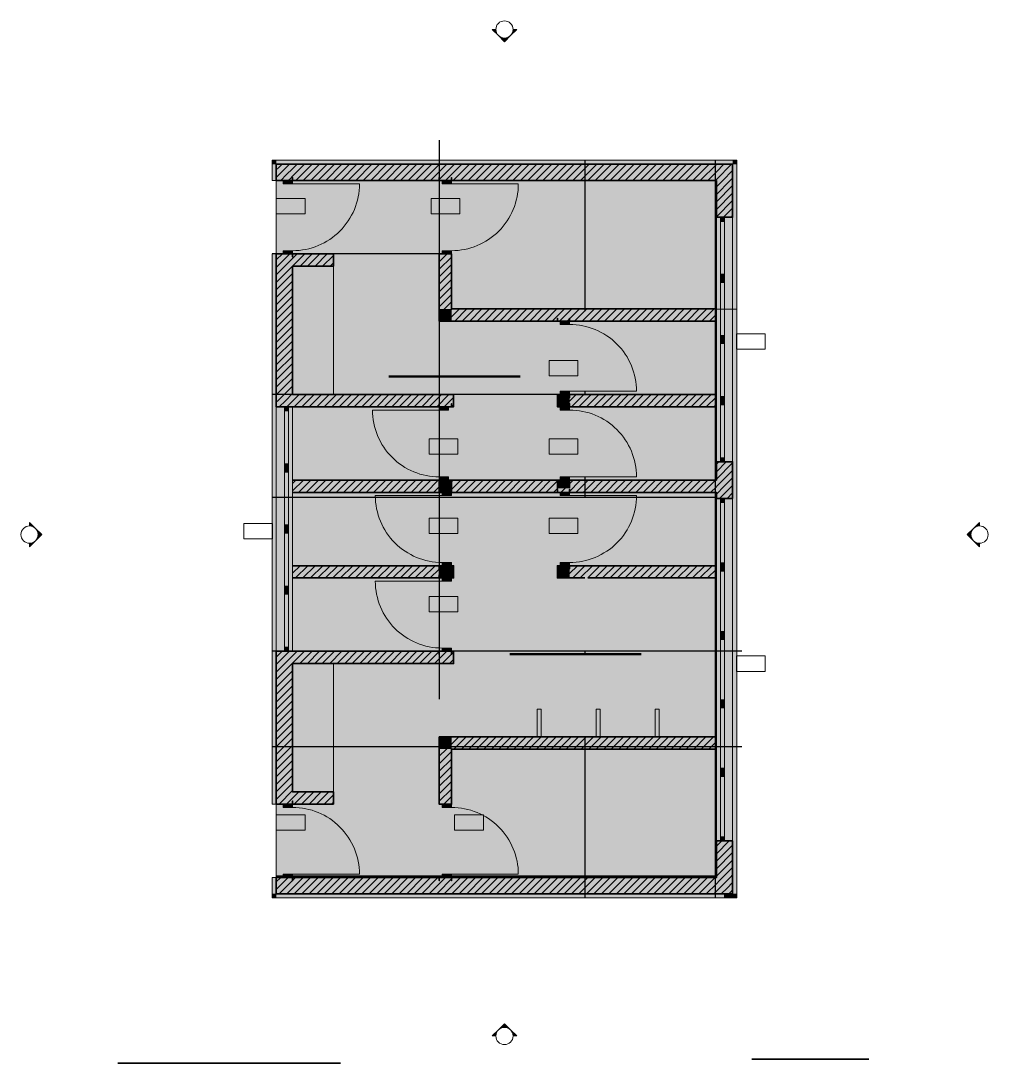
# Model space of a CAD drawing. Header units: inches. Extents: x 4993 to 37716, y 4236 to 19908.
# Drawn here: x 4993 to 16864, y 4236 to 17023 of the extents above; entities that cross this region are included whole.
import ezdxf

# ---------------------------------------------------------------- set-up
doc = ezdxf.new("R2010")
doc.units = ezdxf.units.IN
doc.header["$MEASUREMENT"] = 0
for name, color, linetype in [('A-PlaceMent', 10, 'Continuous'), ('PDF_Annotation - Text', 7, 'Continuous'), ('PDF_Marker - Elevation', 7, 'Continuous')]:
    doc.layers.add(name, color=color, linetype=linetype)
doc.layers.add('PDF_Structural - Bearing', color=7, linetype='Continuous', true_color=0xfe847a)

msp = doc.modelspace()

# ---------------------------------------------------------------- hatches: boundary and pattern name
at = {"layer": 'PDF_Marker - Elevation', "transparency": 33554559}
for points in [[(10778, 16917), (10822, 16917), (10826, 16889), (10836, 16864), (10853, 16842)], [(11078, 16917), (11034, 16917), (11031, 16889), (11020, 16864), (11003, 16842)], [(11003, 16842), (10981, 16825), (10956, 16814), (10928, 16811), (10901, 16814), (10875, 16825), (10853, 16842), (10928, 16767)], [(5099, 10870), (5099, 10826), (5126, 10822), (5152, 10812), (5174, 10795)], [(16758, 10870), (16758, 10826), (16730, 10822), (16705, 10812), (16683, 10795)], [(5174, 10795), (5191, 10773), (5201, 10747), (5205, 10720), (5201, 10693), (5191, 10667), (5174, 10645), (5249, 10720)], [(16683, 10795), (16666, 10773), (16655, 10747), (16652, 10720), (16655, 10693), (16666, 10667), (16683, 10645), (16608, 10720)], [(5099, 10570), (5099, 10614), (5126, 10618), (5152, 10628), (5174, 10645)], [(16758, 10570), (16758, 10614), (16730, 10618), (16705, 10628), (16683, 10645)], [(10778, 4569), (10822, 4569), (10826, 4597), (10836, 4622), (10853, 4644)], [(11003, 4644), (10981, 4661), (10956, 4672), (10928, 4675), (10901, 4672), (10875, 4661), (10853, 4644), (10928, 4719)], [(11078, 4569), (11034, 4569), (11031, 4597), (11020, 4622), (11003, 4644)]]:
    msp.add_hatch(color=256, dxfattribs=at).paths.add_polyline_path(points)

# ---------------------------------------------------------------- linework, layer by layer
at = {"layer": 'A-PlaceMent', "color": 1}
for p, q in [((10132, 8703), (10132, 15558)), ((11913, 15313), (11913, 13462)), ((13513, 15313), (13513, 6263)), ((10128, 14163), (8078, 14163)), ((13528, 12438), (8078, 12438)), ((11913, 12478), (11913, 12438)), ((11913, 11428), (11913, 11177)), ((13528, 11177), (8078, 11177)), ((11913, 10338), (11913, 10337)), ((13840, 9288), (8078, 9288)), ((11913, 9288), (11913, 9253)), ((11913, 8238), (11913, 6263)), ((13840, 8115), (8078, 8115)), ((13528, 6528), (8128, 6528))]:
    msp.add_line(p, q, dxfattribs=at)
at = {"layer": 'A-PlaceMent'}
msp.add_line((13778, 13487), (10278, 13482), dxfattribs=at)
at = {"layer": 'PDF_Annotation - Text', "lineweight": 13}
for points in [[(8127, 14656), (8127, 14845), (8480, 14845), (8480, 14656)], [(10027, 14656), (10027, 14845), (10380, 14845), (10380, 14656)], [(13775, 12993), (13775, 13181), (14128, 13181), (14128, 12993)], [(11477, 12667), (11477, 12856), (11830, 12856), (11830, 12667)], [(10004, 11705), (10004, 11893), (10357, 11893), (10357, 11705)], [(11477, 11705), (11477, 11893), (11830, 11893), (11830, 11705)], [(10004, 10734), (10004, 10922), (10357, 10922), (10357, 10734)], [(11477, 10734), (11477, 10922), (11830, 10922), (11830, 10734)], [(7728, 10668), (7728, 10856), (8082, 10856), (8082, 10668)], [(10004, 9773), (10004, 9961), (10357, 9961), (10357, 9773)], [(13775, 9042), (13775, 9231), (14128, 9231), (14128, 9042)], [(8127, 7093), (8127, 7281), (8480, 7281), (8480, 7093)], [(10316, 7093), (10316, 7281), (10669, 7281), (10669, 7093)]]:
    msp.add_lwpolyline(points, close=True, dxfattribs=at)
at = {"layer": 'PDF_Annotation - Text', "lineweight": 50}
for points in [[(9509, 12658), (9992, 12658), (10063, 12658), (10807, 12658), (10866, 12658), (10925, 12658), (11061, 12658), (11120, 12658)], [(10994, 9253), (11476, 9253), (11547, 9253), (12291, 9253), (12350, 9253), (12409, 9253), (12545, 9253), (12604, 9253)]]:
    msp.add_lwpolyline(points, dxfattribs=at)
at = {"layer": 'PDF_Annotation - Text', "lineweight": 35}
for points in [[(6183, 4236), (8917, 4236)], [(13962, 4284), (14791, 4284), (14838, 4284), (15399, 4284)]]:
    msp.add_lwpolyline(points, dxfattribs=at)
at = {"layer": 'PDF_Marker - Elevation', "lineweight": 13}
for points in [[(10928, 16811, 0.198872), (11003, 16842, 0.198803), (11034, 16917), (11078, 16917), (11003, 16842), (10928, 16767), (10853, 16842), (10778, 16917), (10822, 16917, 0.198989), (10853, 16842, 0.199045)], [(5205, 10720, 0.198826), (5174, 10795, 0.198926), (5099, 10826), (5099, 10870), (5174, 10795), (5249, 10720), (5174, 10645), (5099, 10570), (5099, 10614, 0.198741), (5174, 10645, 0.198739)], [(16683, 10795, -0.198925), (16758, 10826), (16758, 10870), (16683, 10795), (16608, 10720), (16683, 10645), (16758, 10570), (16758, 10614, -0.198739), (16683, 10645, -0.198736), (16652, 10720, -0.198908)], [(11003, 4644, -0.198739), (11034, 4569), (11078, 4569), (11003, 4644), (10928, 4719), (10853, 4644), (10778, 4569), (10822, 4569, -0.198925), (10853, 4644, -0.199094), (10928, 4675, -0.198921)]]:
    msp.add_lwpolyline(points, format="xyb", close=True, dxfattribs=at)
at = {"layer": 'PDF_Marker - Elevation', "lineweight": 0}
for centre in [(10928, 16917), (5099, 10720), (16758, 10720), (10928, 4569)]:
    msp.add_circle(centre, 106, dxfattribs=at)
at = {"layer": 'PDF_Marker - Elevation', "lineweight": 13}
for centre in [(10928, 16917), (5099, 10720), (16758, 10720), (10928, 4569)]:
    msp.add_circle(centre, 106, dxfattribs=at)
at = {"layer": 'PDF_Structural - Bearing', "color": 251, "lineweight": 18, "true_color": 0x6a6a6a}
for points in [[(13778, 15263), (13778, 15313), (8078, 15313), (8078, 15263), (8078, 15063), (8128, 15063), (8128, 15263), (13728, 15263), (13728, 6313), (8128, 6313), (8128, 6513), (8078, 6513), (8078, 6313), (8078, 6263), (13728, 6263), (13778, 6263)], [(8128, 7413), (8128, 14163), (8078, 14163), (8078, 7413)], [(11328, 8577), (11328, 8238), (11378, 8238), (11378, 8577)], [(12053, 8577), (12053, 8238), (12103, 8238), (12103, 8577)], [(12778, 8577), (12778, 8238), (12828, 8238), (12828, 8577)]]:
    msp.add_lwpolyline(points, close=True, dxfattribs=at)
at = {"layer": 'PDF_Structural - Bearing', "color": 123, "lineweight": 18, "true_color": 0x71cebe}
msp.add_lwpolyline([(8128, 6313), (13728, 6313), (13728, 15263), (8128, 15263)], close=True, dxfattribs=at)
at = {"layer": 'PDF_Structural - Bearing', "lineweight": 9}
for points in [[(8291, 15263), (8210, 15182), (8128, 15101)], [(8164, 15228), (8128, 15193)], [(8199, 15263), (8164, 15228)], [(8255, 15136), (8328, 15209), (8383, 15263)], [(8275, 15063), (8301, 15090), (8328, 15117), (8475, 15263)], [(8367, 15063), (8567, 15263)], [(8458, 15063), (8658, 15263)], [(8550, 15063), (8750, 15263)], [(8642, 15063), (8842, 15263)], [(8734, 15063), (8934, 15263)], [(8826, 15063), (9026, 15263)], [(8918, 15063), (9118, 15263)], [(9010, 15063), (9210, 15263)], [(9102, 15063), (9302, 15263)], [(9194, 15063), (9394, 15263)], [(9286, 15063), (9486, 15263)], [(9378, 15063), (9578, 15263)], [(9470, 15063), (9670, 15263)], [(9562, 15063), (9762, 15263)], [(9653, 15063), (9853, 15263)], [(9745, 15063), (9945, 15263)], [(9837, 15063), (10037, 15263)], [(9929, 15063), (10129, 15263)], [(10021, 15063), (10221, 15263)], [(10113, 15063), (10313, 15263)], [(10205, 15063), (10405, 15263)], [(10297, 15063), (10497, 15263)], [(10389, 15063), (10589, 15263)], [(10481, 15063), (10681, 15263)], [(10573, 15063), (10773, 15263)], [(10665, 15063), (10865, 15263)], [(10757, 15063), (10957, 15263)], [(10848, 15063), (11048, 15263)], [(10940, 15063), (11140, 15263)], [(11032, 15063), (11232, 15263)], [(11124, 15063), (11324, 15263)], [(11216, 15063), (11416, 15263)], [(11308, 15063), (11508, 15263)], [(11400, 15063), (11600, 15263)], [(11492, 15063), (11692, 15263)], [(11584, 15063), (11784, 15263)], [(11676, 15063), (11876, 15263)], [(11768, 15063), (11968, 15263)], [(11860, 15063), (12060, 15263)], [(11952, 15063), (12152, 15263)], [(12043, 15063), (12243, 15263)], [(12135, 15063), (12335, 15263)], [(12227, 15063), (12427, 15263)], [(12319, 15063), (12519, 15263)], [(12411, 15063), (12611, 15263)], [(12503, 15063), (12703, 15263)], [(12595, 15063), (12795, 15263)], [(12687, 15063), (12887, 15263)], [(12779, 15063), (12979, 15263)], [(12871, 15063), (13071, 15263)], [(12963, 15063), (13163, 15263)], [(13055, 15063), (13255, 15263)], [(13147, 15063), (13347, 15263)], [(13239, 15063), (13439, 15263)], [(13530, 15263), (13528, 15261), (13330, 15063)], [(13622, 15263), (13528, 15169), (13422, 15063)], [(13714, 15263), (13528, 15077), (13514, 15063)], [(8255, 15136), (8183, 15063)], [(13528, 14985), (13606, 15063), (13728, 15185)], [(13528, 14893), (13698, 15063), (13728, 15093)], [(13528, 14802), (13728, 15002)], [(13528, 14710), (13728, 14910)], [(13528, 14618), (13728, 14818)], [(13616, 14613), (13728, 14726)], [(13708, 14613), (13728, 14634)], [(8128, 13814), (8328, 14014), (8477, 14163)], [(8128, 13906), (8328, 14106), (8385, 14163)], [(8128, 13998), (8294, 14163)], [(8128, 14090), (8202, 14163)], [(8419, 14013), (8569, 14163)], [(8511, 14013), (8661, 14163)], [(8603, 14013), (8753, 14163)], [(8695, 14013), (8828, 14146)], [(10128, 14067), (10224, 14163)], [(10128, 14159), (10132, 14163)], [(10128, 13975), (10278, 14125)], [(8787, 14013), (8828, 14054)], [(10128, 13883), (10278, 14033)], [(10128, 13792), (10278, 13942)], [(8128, 13722), (8328, 13922)], [(8128, 13630), (8328, 13830)], [(10128, 13700), (10278, 13850)], [(8128, 13538), (8328, 13738)], [(10128, 13608), (10278, 13758)], [(8128, 13446), (8328, 13646)], [(8128, 13354), (8328, 13554)], [(10128, 13516), (10278, 13666)], [(10278, 13574), (10193, 13488), (10128, 13424)], [(8128, 13262), (8328, 13462)], [(10135, 13338), (10278, 13482), (10285, 13488)], [(10227, 13338), (10278, 13390), (10377, 13488)], [(10318, 13338), (10468, 13488)], [(10410, 13338), (10560, 13488)], [(10502, 13338), (10652, 13488)], [(10594, 13338), (10744, 13488)], [(10686, 13338), (10836, 13488)], [(10778, 13338), (10928, 13488)], [(10870, 13338), (11020, 13488)], [(10962, 13338), (11112, 13488)], [(11054, 13338), (11204, 13488)], [(11146, 13338), (11296, 13488)], [(11238, 13338), (11388, 13488)], [(11330, 13338), (11480, 13488)], [(11422, 13338), (11572, 13488)], [(11514, 13338), (11664, 13488)], [(11605, 13338), (11755, 13488)], [(11697, 13338), (11847, 13488)], [(11789, 13338), (11939, 13488)], [(11881, 13338), (12031, 13488)], [(11973, 13338), (12123, 13488)], [(12065, 13338), (12215, 13488)], [(12157, 13338), (12307, 13488)], [(12249, 13338), (12399, 13488)], [(12341, 13338), (12491, 13488)], [(12433, 13338), (12583, 13488)], [(12525, 13338), (12675, 13488)], [(12617, 13338), (12767, 13488)], [(12709, 13338), (12859, 13488)], [(12800, 13338), (12950, 13488)], [(12892, 13338), (13042, 13488)], [(12984, 13338), (13134, 13488)], [(13076, 13338), (13226, 13488)], [(13168, 13338), (13318, 13488)], [(13260, 13338), (13410, 13488)], [(13352, 13338), (13502, 13488)], [(8128, 13170), (8328, 13370)], [(13444, 13338), (13528, 13423)], [(8128, 13078), (8328, 13278)], [(8128, 12987), (8328, 13187)], [(8128, 12895), (8328, 13095)], [(8128, 12803), (8328, 13003)], [(8128, 12711), (8328, 12911)], [(8128, 12619), (8328, 12819)], [(8128, 12527), (8328, 12727)], [(8128, 12435), (8328, 12635)], [(8128, 12343), (8148, 12363), (8328, 12543)], [(8165, 12288), (8240, 12363), (8328, 12451)], [(8257, 12288), (8328, 12359), (8407, 12438)], [(8349, 12288), (8499, 12438)], [(8441, 12288), (8591, 12438)], [(8533, 12288), (8683, 12438)], [(8625, 12288), (8775, 12438)], [(8717, 12288), (8867, 12438)], [(8809, 12288), (8959, 12438)], [(8901, 12288), (9051, 12438)], [(8993, 12288), (9143, 12438)], [(9085, 12288), (9235, 12438)], [(9177, 12288), (9327, 12438)], [(9268, 12288), (9418, 12438)], [(9360, 12288), (9510, 12438)], [(9452, 12288), (9602, 12438)], [(9544, 12288), (9694, 12438)], [(9636, 12288), (9786, 12438)], [(9728, 12288), (9878, 12438)], [(9820, 12288), (9970, 12438)], [(9912, 12288), (10062, 12438)], [(10004, 12288), (10154, 12438)], [(10096, 12288), (10246, 12438)], [(10188, 12288), (10303, 12404)], [(11578, 12300), (11717, 12438)], [(11578, 12392), (11625, 12438)], [(11659, 12288), (11728, 12358), (11809, 12438)], [(11750, 12288), (11900, 12438)], [(11842, 12288), (11992, 12438)], [(11934, 12288), (12084, 12438)], [(12026, 12288), (12176, 12438)], [(12118, 12288), (12268, 12438)], [(12210, 12288), (12360, 12438)], [(12302, 12288), (12452, 12438)], [(12394, 12288), (12544, 12438)], [(12486, 12288), (12636, 12438)], [(12578, 12288), (12728, 12438)], [(12670, 12288), (12820, 12438)], [(12762, 12288), (12912, 12438)], [(12854, 12288), (13004, 12438)], [(12945, 12288), (13095, 12438)], [(13037, 12288), (13187, 12438)], [(13129, 12288), (13279, 12438)], [(13221, 12288), (13371, 12438)], [(13313, 12288), (13463, 12438)], [(13405, 12288), (13528, 12411)], [(10280, 12288), (10303, 12312)], [(13497, 12288), (13528, 12320)], [(13458, 11238), (13528, 11308), (13533, 11313), (13728, 11508)], [(13528, 11492), (13649, 11613)], [(13528, 11584), (13557, 11613)], [(13528, 11400), (13728, 11600)], [(8328, 11256), (8460, 11388)], [(8328, 11348), (8368, 11388)], [(8402, 11238), (8552, 11388)], [(8494, 11238), (8644, 11388)], [(8586, 11238), (8736, 11388)], [(8678, 11238), (8828, 11388)], [(8770, 11238), (8920, 11388)], [(8862, 11238), (9012, 11388)], [(8954, 11238), (9104, 11388)], [(9046, 11238), (9196, 11388)], [(9138, 11238), (9288, 11388)], [(9230, 11238), (9380, 11388)], [(9322, 11238), (9472, 11388)], [(9414, 11238), (9564, 11388)], [(9505, 11238), (9655, 11388)], [(9597, 11238), (9747, 11388)], [(9689, 11238), (9839, 11388)], [(9781, 11238), (9931, 11388)], [(9873, 11238), (10023, 11388)], [(9965, 11238), (10115, 11388)], [(10157, 11338), (10128, 11310), (10207, 11388), (10057, 11238)], [(10249, 11338), (10149, 11238), (10299, 11388)], [(10278, 11276), (10241, 11238), (10391, 11388)], [(10333, 11238), (10483, 11388)], [(10425, 11238), (10575, 11388)], [(10517, 11238), (10667, 11388)], [(10609, 11238), (10759, 11388)], [(10700, 11238), (10850, 11388)], [(10792, 11238), (10942, 11388)], [(10884, 11238), (11034, 11388)], [(10976, 11238), (11126, 11388)], [(11068, 11238), (11218, 11388)], [(11160, 11238), (11310, 11388)], [(11252, 11238), (11402, 11388)], [(11344, 11238), (11494, 11388)], [(11578, 11381), (11586, 11388), (11436, 11238)], [(11578, 11289), (11678, 11388), (11528, 11238)], [(11620, 11238), (11770, 11388)], [(11712, 11238), (11862, 11388)], [(11804, 11238), (11954, 11388)], [(11895, 11238), (12045, 11388)], [(11987, 11238), (12137, 11388)], [(12079, 11238), (12229, 11388)], [(12171, 11238), (12321, 11388)], [(12263, 11238), (12413, 11388)], [(12355, 11238), (12505, 11388)], [(12447, 11238), (12597, 11388)], [(12539, 11238), (12689, 11388)], [(12631, 11238), (12781, 11388)], [(12723, 11238), (12873, 11388)], [(12815, 11238), (12965, 11388)], [(12907, 11238), (13057, 11388)], [(12999, 11238), (13149, 11388)], [(13090, 11238), (13240, 11388)], [(13182, 11238), (13332, 11388)], [(13274, 11238), (13424, 11388)], [(13366, 11238), (13516, 11388)], [(13528, 11216), (13625, 11313), (13728, 11416)], [(10199, 11288), (10278, 11368)], [(11670, 11288), (11728, 11347)], [(13567, 11163), (13717, 11313), (13728, 11325)], [(13659, 11163), (13728, 11233)], [(8328, 10245), (8422, 10338)], [(8328, 10337), (8330, 10338)], [(8363, 10188), (8514, 10338)], [(8455, 10188), (8605, 10338)], [(8547, 10188), (8697, 10338)], [(8639, 10188), (8789, 10338)], [(8731, 10188), (8881, 10338)], [(8823, 10188), (8973, 10338)], [(8915, 10188), (9065, 10338)], [(9007, 10188), (9157, 10338)], [(9099, 10188), (9249, 10338)], [(9191, 10188), (9341, 10338)], [(9283, 10188), (9433, 10338)], [(9375, 10188), (9525, 10338)], [(9467, 10188), (9617, 10338)], [(9559, 10188), (9709, 10338)], [(9650, 10188), (9800, 10338)], [(9742, 10188), (9892, 10338)], [(9834, 10188), (9984, 10338)], [(9926, 10188), (10076, 10338)], [(10018, 10188), (10128, 10298), (10168, 10338)], [(10110, 10188), (10128, 10207), (10260, 10338)], [(10202, 10188), (10278, 10265), (10303, 10290)], [(11639, 10338), (11578, 10278)], [(11581, 10188), (11728, 10336), (11731, 10338)], [(11673, 10188), (11728, 10244), (11823, 10338)], [(11765, 10188), (11915, 10338)], [(11857, 10188), (12007, 10338)], [(11949, 10188), (12099, 10338)], [(12040, 10188), (12190, 10338)], [(12132, 10188), (12282, 10338)], [(12224, 10188), (12374, 10338)], [(12316, 10188), (12466, 10338)], [(12408, 10188), (12558, 10338)], [(12500, 10188), (12650, 10338)], [(12592, 10188), (12742, 10338)], [(12684, 10188), (12834, 10338)], [(12776, 10188), (12926, 10338)], [(12868, 10188), (13018, 10338)], [(12960, 10188), (13110, 10338)], [(13052, 10188), (13202, 10338)], [(13144, 10188), (13294, 10338)], [(13235, 10188), (13385, 10338)], [(13327, 10188), (13477, 10338)], [(13419, 10188), (13528, 10297)], [(10294, 10188), (10303, 10198)], [(13511, 10188), (13528, 10205)], [(8128, 8942), (8328, 9142), (8475, 9288)], [(8128, 9034), (8328, 9234), (8383, 9288)], [(8128, 9126), (8291, 9288)], [(8128, 9218), (8199, 9288)], [(8417, 9138), (8567, 9288)], [(8509, 9138), (8659, 9288)], [(8600, 9138), (8750, 9288)], [(8692, 9138), (8842, 9288)], [(8784, 9138), (8934, 9288)], [(8876, 9138), (9026, 9288)], [(8968, 9138), (9118, 9288)], [(9060, 9138), (9210, 9288)], [(9152, 9138), (9302, 9288)], [(9244, 9138), (9394, 9288)], [(9336, 9138), (9486, 9288)], [(9428, 9138), (9578, 9288)], [(9520, 9138), (9670, 9288)], [(9612, 9138), (9762, 9288)], [(9704, 9138), (9854, 9288)], [(9795, 9138), (9945, 9288)], [(9887, 9138), (10037, 9288)], [(9979, 9138), (10129, 9288)], [(10071, 9138), (10221, 9288)], [(10163, 9138), (10303, 9278)], [(10255, 9138), (10303, 9186)], [(8128, 8850), (8328, 9050)], [(8128, 8758), (8328, 8958)], [(8128, 8666), (8328, 8866)], [(8128, 8574), (8328, 8774)], [(8128, 8482), (8328, 8682)], [(8128, 8390), (8328, 8590)], [(8128, 8298), (8328, 8498)], [(8128, 8207), (8328, 8407)], [(8128, 8115), (8328, 8315)], [(8128, 8023), (8328, 8223)], [(10274, 8238), (10201, 8165), (10128, 8092)], [(10155, 8211), (10128, 8184)], [(10182, 8238), (10155, 8211)], [(10247, 8119), (10278, 8150), (10366, 8238)], [(10308, 8088), (10458, 8238)], [(10400, 8088), (10550, 8238)], [(10492, 8088), (10642, 8238)], [(10584, 8088), (10734, 8238)], [(10676, 8088), (10826, 8238)], [(10768, 8088), (10918, 8238)], [(10860, 8088), (11010, 8238)], [(10952, 8088), (11102, 8238)], [(11044, 8088), (11194, 8238)], [(11135, 8088), (11285, 8238)], [(11227, 8088), (11377, 8238)], [(11319, 8088), (11469, 8238)], [(11411, 8088), (11561, 8238)], [(11503, 8088), (11653, 8238)], [(11595, 8088), (11745, 8238)], [(11687, 8088), (11837, 8238)], [(11779, 8088), (11929, 8238)], [(11871, 8088), (12021, 8238)], [(11963, 8088), (12113, 8238)], [(12055, 8088), (12205, 8238)], [(12147, 8088), (12297, 8238)], [(12239, 8088), (12389, 8238)], [(12330, 8088), (12480, 8238)], [(12422, 8088), (12572, 8238)], [(12514, 8088), (12664, 8238)], [(12606, 8088), (12756, 8238)], [(12698, 8088), (12848, 8238)], [(12790, 8088), (12940, 8238)], [(12882, 8088), (13032, 8238)], [(12974, 8088), (13124, 8238)], [(13066, 8088), (13216, 8238)], [(13158, 8088), (13308, 8238)], [(13250, 8088), (13400, 8238)], [(13342, 8088), (13492, 8238)], [(8128, 7931), (8328, 8131)], [(10128, 8000), (10216, 8088), (10247, 8119)], [(10128, 7908), (10278, 8058)], [(13434, 8088), (13528, 8183)], [(13525, 8088), (13528, 8091)], [(8128, 7839), (8328, 8039)], [(8128, 7747), (8328, 7947)], [(10128, 7816), (10278, 7966)], [(8128, 7655), (8328, 7855)], [(10128, 7725), (10278, 7875)], [(8128, 7563), (8328, 7763)], [(10128, 7633), (10278, 7783)], [(10128, 7541), (10278, 7691)], [(8128, 7471), (8328, 7671)], [(8162, 7413), (8328, 7579)], [(8254, 7413), (8328, 7487), (8405, 7564)], [(8347, 7414), (8497, 7564)], [(8438, 7414), (8588, 7564)], [(8530, 7414), (8680, 7564)], [(8622, 7414), (8772, 7564)], [(10128, 7449), (10278, 7599)], [(8714, 7414), (8828, 7528)], [(8806, 7414), (8828, 7436)], [(10185, 7413), (10278, 7507)], [(10277, 7413), (10278, 7415)], [(13528, 6804), (13687, 6963)], [(13528, 6896), (13595, 6963)], [(13528, 6712), (13728, 6912)], [(13528, 6620), (13728, 6820)], [(13528, 6528), (13728, 6728)], [(13728, 6636), (13605, 6513), (13567, 6475)], [(13728, 6545), (13697, 6513), (13613, 6429)], [(8274, 6513), (8128, 6368)], [(8182, 6513), (8128, 6460)], [(8365, 6513), (8328, 6476), (8165, 6313)], [(8457, 6513), (8328, 6384), (8257, 6313)], [(8349, 6313), (8549, 6513)], [(8441, 6313), (8641, 6513)], [(8533, 6313), (8733, 6513)], [(8625, 6313), (8825, 6513)], [(8717, 6313), (8917, 6513)], [(8809, 6313), (9009, 6513)], [(8901, 6313), (9101, 6513)], [(8993, 6313), (9193, 6513)], [(9085, 6313), (9285, 6513)], [(9177, 6313), (9377, 6513)], [(9269, 6313), (9469, 6513)], [(9360, 6313), (9560, 6513)], [(9452, 6313), (9652, 6513)], [(9544, 6313), (9744, 6513)], [(9636, 6313), (9836, 6513)], [(9728, 6313), (9928, 6513)], [(9820, 6313), (10020, 6513)], [(9912, 6313), (10112, 6513)], [(10004, 6313), (10204, 6513)], [(10096, 6313), (10296, 6513)], [(10188, 6313), (10388, 6513)], [(10280, 6313), (10480, 6513)], [(10372, 6313), (10572, 6513)], [(10464, 6313), (10664, 6513)], [(10555, 6313), (10755, 6513)], [(10647, 6313), (10847, 6513)], [(10739, 6313), (10939, 6513)], [(10831, 6313), (11031, 6513)], [(10923, 6313), (11123, 6513)], [(11015, 6313), (11215, 6513)], [(11107, 6313), (11307, 6513)], [(11199, 6313), (11399, 6513)], [(11291, 6313), (11491, 6513)], [(11383, 6313), (11583, 6513)], [(11475, 6313), (11675, 6513)], [(11567, 6313), (11767, 6513)], [(11659, 6313), (11859, 6513)], [(11750, 6313), (11950, 6513)], [(11842, 6313), (12042, 6513)], [(11934, 6313), (12134, 6513)], [(12026, 6313), (12226, 6513)], [(12118, 6313), (12318, 6513)], [(12210, 6313), (12410, 6513)], [(12302, 6313), (12502, 6513)], [(12394, 6313), (12594, 6513)], [(12486, 6313), (12686, 6513)], [(12578, 6313), (12778, 6513)], [(12670, 6313), (12870, 6513)], [(12762, 6313), (12962, 6513)], [(12854, 6313), (13054, 6513)], [(12945, 6313), (13145, 6513)], [(13037, 6313), (13237, 6513)], [(13129, 6313), (13329, 6513)], [(13221, 6313), (13421, 6513)], [(13313, 6313), (13513, 6513)], [(13405, 6313), (13528, 6436), (13567, 6475)], [(13497, 6313), (13528, 6345), (13613, 6429)], [(13728, 6453), (13659, 6383)], [(13659, 6383), (13589, 6313)], [(13705, 6337), (13681, 6313)], [(13728, 6361), (13705, 6337)]]:
    msp.add_lwpolyline(points, dxfattribs=at)
at = {"layer": 'PDF_Structural - Bearing', "color": 7, "lineweight": 35}
for points in [[(10278, 15100), (10278, 15063), (10278, 15100), (10278, 15063), (13528, 15063), (13528, 14613), (13578, 14613), (13628, 14613), (13728, 14613), (13728, 15063), (13728, 15263), (8128, 15263), (8128, 15063), (8128, 15100), (8128, 15063), (8128, 15100)], [(8328, 15100), (8328, 15063), (8328, 15100), (8328, 15063), (10128, 15063), (10128, 15100), (10128, 15063), (10128, 15100)], [(8328, 15063), (8213, 15063), (8328, 15063), (8213, 15063), (8128, 15063), (8213, 15063), (8128, 15063)], [(10278, 15063), (10163, 15063), (10278, 15063), (10163, 15063), (10128, 15063), (10163, 15063), (10128, 15063)], [(8328, 14126), (8328, 14163), (8213, 14163), (8128, 14163), (8128, 12363), (8128, 12288), (8228, 12288), (8278, 12288), (8328, 12288), (10128, 12288)], [(8128, 14163), (8128, 14126)], [(10278, 12288), (10303, 12288), (10303, 12438), (8328, 12438), (8328, 14013), (8828, 14013), (8828, 14163), (8328, 14163), (8328, 14163), (8213, 14163), (8328, 14163), (8328, 14126), (8328, 14163)], [(10128, 14163), (10128, 14126), (10128, 14163), (10163, 14163), (10128, 14163), (10128, 13488), (10128, 13338), (11578, 13338), (11578, 13375), (11578, 13338), (11578, 13375)], [(10278, 14163), (10163, 14163), (10278, 14163), (10163, 14163), (10128, 14163), (10128, 14126)], [(13528, 13488), (10278, 13488), (10278, 14163), (10278, 14126), (10278, 14163), (10278, 14126)], [(11728, 13338), (11613, 13338), (11728, 13338), (11613, 13338), (11578, 13338), (11613, 13338), (11578, 13338)], [(11728, 13375), (11728, 13338), (11728, 13375), (11728, 13338), (13528, 13338)], [(11728, 12438), (11613, 12438), (11728, 12438), (11613, 12438), (11578, 12438), (11578, 12401), (11578, 12438), (11578, 12401)], [(11578, 12438), (11613, 12438), (11578, 12438), (11578, 12288), (11613, 12288), (11578, 12288)], [(13528, 12438), (11728, 12438), (11728, 12401), (11728, 12438), (11728, 12401)], [(10128, 12325), (10128, 12288), (10128, 12325), (10128, 12288), (10243, 12288), (10278, 12288), (10243, 12288), (10128, 12288), (10243, 12288), (10278, 12288), (10278, 12325), (10278, 12288), (10278, 12325)], [(11728, 12288), (11613, 12288), (11728, 12288), (11613, 12288), (11578, 12288), (11578, 12325), (11578, 12288), (11578, 12325)], [(11728, 12325), (11728, 12288), (11728, 12325), (11728, 12288), (13528, 12288)], [(11728, 11275), (11728, 11238), (11728, 11275), (11728, 11238), (13528, 11238), (13528, 11163), (13578, 11163), (13628, 11163), (13728, 11163), (13728, 11313), (13728, 11613), (13628, 11613), (13578, 11613), (13528, 11613), (13528, 11388), (11728, 11388), (11728, 11351), (11728, 11388), (11613, 11388), (11578, 11388), (11578, 11351), (11578, 11388), (11578, 11351)], [(8328, 11388), (10128, 11388), (10128, 11351), (10128, 11388), (10243, 11388), (10278, 11388), (10278, 11351), (10278, 11388), (10278, 11351)], [(10128, 11351), (10128, 11388), (10243, 11388), (10278, 11388), (11578, 11388), (11613, 11388), (11728, 11388), (11728, 11351)], [(10278, 11288), (10278, 11388), (10243, 11388), (10128, 11388), (10128, 11288)], [(11728, 11288), (11728, 11388), (11613, 11388), (11578, 11388), (11578, 11288)], [(8328, 11238), (11578, 11238), (11578, 11275), (11578, 11238), (11578, 11275)], [(10128, 11338), (10128, 11238), (10163, 11238), (10278, 11238), (10278, 11338)], [(10278, 11238), (10278, 11275), (10278, 11238), (10163, 11238), (10128, 11238), (10128, 11275), (10128, 11238), (10128, 11275)], [(10128, 11238), (10163, 11238), (10278, 11238), (10278, 11275)], [(11728, 11238), (11613, 11238), (11728, 11238), (11613, 11238), (11578, 11238), (11613, 11238), (11578, 11238)], [(10128, 10301), (10128, 10338), (10128, 10301), (10128, 10338), (8328, 10338)], [(10278, 10338), (10163, 10338), (10278, 10338), (10163, 10338), (10128, 10338), (10163, 10338), (10128, 10338)], [(10278, 10225), (10278, 10188), (10278, 10225), (10278, 10188), (10303, 10188), (10303, 10338), (10278, 10338), (10278, 10301), (10278, 10338), (10278, 10301)], [(11578, 10301), (11578, 10338), (11578, 10301), (11578, 10338), (11578, 10188), (11913, 10188)], [(11728, 10338), (11613, 10338), (11728, 10338), (11613, 10338), (11578, 10338), (11613, 10338), (11578, 10338)], [(13528, 10338), (11728, 10338), (11728, 10301), (11728, 10338), (11728, 10301)], [(8328, 10188), (10128, 10188), (10128, 10225), (10128, 10188), (10128, 10225)], [(10278, 10188), (10163, 10188), (10278, 10188), (10163, 10188), (10128, 10188), (10163, 10188), (10128, 10188)], [(11949, 10188), (13528, 10188)], [(10128, 9288), (8328, 9288), (8278, 9288), (8228, 9288), (8128, 9288), (8128, 7413), (8213, 7413), (8128, 7413), (8128, 7450), (8128, 7413)], [(8328, 7413), (8328, 7450), (8328, 7413), (8213, 7413), (8328, 7413), (8328, 7414), (8828, 7414), (8828, 7564), (8328, 7564), (8328, 9138), (10303, 9138), (10303, 9288), (10278, 9288)], [(10278, 9251), (10278, 9288), (10278, 9251), (10278, 9288), (10163, 9288), (10128, 9288), (10163, 9288), (10278, 9288), (10163, 9288), (10128, 9288), (10128, 9251), (10128, 9288), (10128, 9251)], [(13528, 8238), (10128, 8238), (10128, 8088), (10128, 7413), (10163, 7413), (10128, 7413), (10128, 7450), (10128, 7413)], [(10278, 7450), (10278, 7413), (10278, 7450), (10278, 7413), (10278, 8088), (13528, 8088)], [(8328, 7450), (8328, 7413), (8213, 7413), (8128, 7413), (8128, 7450)], [(10278, 7413), (10163, 7413), (10278, 7413), (10163, 7413), (10128, 7413), (10128, 7450)], [(8128, 6476), (8128, 6513), (8128, 6476), (8128, 6513), (8128, 6313), (13728, 6313), (13728, 6513), (13728, 6963), (13628, 6963), (13578, 6963), (13528, 6963), (13528, 6513), (10278, 6513), (10278, 6476), (10278, 6513), (10278, 6476)], [(8328, 6513), (8213, 6513), (8328, 6513), (8213, 6513), (8128, 6513), (8213, 6513), (8128, 6513)], [(10128, 6476), (10128, 6513), (10128, 6476), (10128, 6513), (8328, 6513), (8328, 6476), (8328, 6513), (8328, 6476)], [(10278, 6513), (10163, 6513), (10278, 6513), (10163, 6513), (10128, 6513), (10163, 6513), (10128, 6513)]]:
    msp.add_lwpolyline(points, dxfattribs=at)
at = {"layer": 'PDF_Structural - Bearing', "color": 8, "lineweight": 15, "true_color": 0x7f7f7f}
for points in [[(8128, 15063), (8078, 15063)], [(8128, 11988), (8128, 11388)]]:
    msp.add_lwpolyline(points, dxfattribs=at)
at = {"layer": 'PDF_Structural - Bearing', "color": 30, "lineweight": 20, "true_color": 0xff6600}
for points in [[(8328, 15063), (8328, 15023), (8213, 15023), (8213, 15063)], [(10278, 15063), (10278, 15023), (10163, 15023), (10163, 15063)], [(8213, 14163), (8213, 14203), (8328, 14203), (8328, 14163)], [(10163, 14163), (10163, 14203), (10278, 14203), (10278, 14163)], [(11613, 13338), (11613, 13298), (11728, 13298), (11728, 13338)], [(11728, 12438), (11728, 12478), (11613, 12478), (11613, 12438)], [(10128, 12288), (10128, 12248), (10243, 12248), (10243, 12288)], [(11613, 12288), (11613, 12248), (11728, 12248), (11728, 12288)], [(10243, 11388), (10243, 11428), (10128, 11428), (10128, 11388)], [(11728, 11388), (11728, 11428), (11613, 11428), (11613, 11388)], [(10163, 11238), (10163, 11198), (10278, 11198), (10278, 11238)], [(11728, 11238), (11728, 11198), (11613, 11198), (11613, 11238)], [(10278, 10338), (10278, 10378), (10163, 10378), (10163, 10338)], [(11613, 10338), (11613, 10378), (11728, 10378), (11728, 10338)], [(10163, 10188), (10163, 10148), (10278, 10148), (10278, 10188)], [(10278, 9288), (10278, 9328), (10163, 9328), (10163, 9288)], [(8213, 7413), (8213, 7373), (8328, 7373), (8328, 7413)], [(10163, 7413), (10163, 7373), (10278, 7373), (10278, 7413)], [(8328, 6513), (8328, 6553), (8213, 6553), (8213, 6513)], [(10278, 6513), (10278, 6553), (10163, 6553), (10163, 6513)]]:
    msp.add_lwpolyline(points, close=True, dxfattribs=at)
at = {"layer": 'PDF_Structural - Bearing', "color": 30, "lineweight": 18, "true_color": 0xff6600}
for points in [[(8328, 15023), (9148, 15023, -0.414215), (8328, 14203)], [(10278, 15023), (11098, 15023, -0.414215), (10278, 14203)], [(11728, 12478), (12548, 12478, 0.414215), (11728, 13298)], [(10128, 12248), (9308, 12248, 0.414215), (10128, 11428)], [(11728, 11428), (12548, 11428, 0.414215), (11728, 12248)], [(10163, 11198), (9343, 11198, 0.414215), (10163, 10378)], [(11728, 11198), (12548, 11198, -0.414215), (11728, 10378)], [(10163, 10148), (9343, 10148, 0.414215), (10163, 9328)], [(8328, 6553), (9148, 6553, 0.414215), (8328, 7373)], [(10278, 6553), (11098, 6553, 0.414215), (10278, 7373)]]:
    msp.add_lwpolyline(points, format="xyb", dxfattribs=at)
at = {"layer": 'PDF_Structural - Bearing', "color": 7, "lineweight": 13}
for points in [[(13528, 14613), (13528, 11613), (13578, 11613), (13628, 11613), (13578, 11613), (13578, 11663), (13628, 11663), (13628, 11613), (13728, 11613), (13728, 14613), (13628, 14613), (13578, 14613)], [(13578, 14613), (13578, 14563), (13628, 14563), (13628, 14613)], [(13578, 13863), (13578, 13813), (13628, 13813), (13628, 13863), (13628, 13913), (13578, 13913)], [(13578, 13113), (13578, 13063), (13628, 13063), (13628, 13113), (13628, 13163), (13578, 13163)], [(13578, 12363), (13578, 12313), (13628, 12313), (13628, 12363), (13628, 12413), (13578, 12413)], [(8328, 9288), (8328, 12288), (8278, 12288), (8228, 12288), (8278, 12288), (8278, 12238), (8228, 12238), (8228, 12288), (8128, 12288), (8128, 9288), (8228, 9288), (8278, 9288)], [(8278, 11538), (8278, 11588), (8228, 11588), (8228, 11538), (8228, 11488), (8278, 11488)], [(13528, 11163), (13528, 6963), (13578, 6963), (13628, 6963), (13578, 6963), (13578, 7013), (13628, 7013), (13628, 6963), (13728, 6963), (13728, 11163), (13628, 11163), (13578, 11163)], [(13578, 11163), (13578, 11113), (13628, 11113), (13628, 11163)], [(8278, 10788), (8278, 10838), (8228, 10838), (8228, 10788), (8228, 10738), (8278, 10738)], [(13578, 10323), (13578, 10273), (13628, 10273), (13628, 10323), (13628, 10373), (13578, 10373)], [(8278, 10038), (8278, 10088), (8228, 10088), (8228, 10038), (8228, 9988), (8278, 9988)], [(13578, 9483), (13578, 9433), (13628, 9433), (13628, 9483), (13628, 9533), (13578, 9533)], [(8278, 9288), (8278, 9338), (8228, 9338), (8228, 9288)], [(13578, 8643), (13578, 8593), (13628, 8593), (13628, 8643), (13628, 8693), (13578, 8693)], [(13578, 7803), (13578, 7753), (13628, 7753), (13628, 7803), (13628, 7853), (13578, 7853)]]:
    msp.add_lwpolyline(points, close=True, dxfattribs=at)
for points in [[(13578, 14563), (13578, 13913)], [(13628, 13913), (13628, 14563)], [(8828, 14013), (8828, 12438)], [(13578, 13813), (13578, 13163)], [(13628, 13163), (13628, 13813)], [(13578, 13063), (13578, 12413)], [(13628, 12413), (13628, 13063)], [(13578, 12313), (13578, 11663)], [(13628, 11663), (13628, 12313)], [(8228, 12238), (8228, 11588)], [(8278, 11588), (8278, 12238)], [(8228, 11488), (8228, 10838)], [(8278, 10838), (8278, 11488)], [(13578, 11113), (13578, 10373)], [(13628, 10373), (13628, 11113)], [(8228, 10738), (8228, 10088)], [(8278, 10088), (8278, 10738)], [(13578, 10273), (13578, 9533)], [(13628, 9533), (13628, 10273)], [(8228, 9988), (8228, 9338)], [(8278, 9338), (8278, 9988)], [(13578, 9433), (13578, 8693)], [(13628, 8693), (13628, 9433)], [(8828, 7564), (8828, 9138)], [(13578, 8593), (13578, 7853)], [(13628, 7853), (13628, 8593)], [(13578, 7753), (13578, 7013)], [(13628, 7013), (13628, 7753)]]:
    msp.add_lwpolyline(points, dxfattribs=at)
at = {"layer": 'PDF_Structural - Bearing', "color": 7, "lineweight": 35}
msp.add_lwpolyline([(8128, 14126), (8128, 14163), (8213, 14163), (8128, 14163)], close=True, dxfattribs=at)
at = {"layer": 'PDF_Structural - Bearing', "color": 251, "lineweight": 18, "true_color": 0x6a6a6a}
msp.add_lwpolyline([(13728, 6313), (13628, 6313), (13628, 6263), (13728, 6263)], dxfattribs=at)
at = {"layer": 'PDF_Structural - Bearing', "color": 7, "lineweight": 0, "true_color": 0xffffff, "transparency": 33554559}
for points in [[(8078, 15313), (8128, 15313), (8128, 15263)], [(8078, 15263), (8078, 15313), (8128, 15263)], [(8078, 15263), (8128, 15263), (8078, 15063), (8128, 15063)], [(13728, 15313), (13728, 15263), (8128, 15313), (8128, 15263)], [(8128, 6313), (8128, 15263), (13728, 6313), (13728, 15263)], [(8328, 15263), (8328, 15063), (8128, 15263)], [(8128, 15063), (8128, 15263), (8328, 15063)], [(8328, 15063), (8328, 15263), (13528, 15063), (13528, 15263)], [(13528, 15063), (13528, 15263), (13728, 15263)], [(13528, 15063), (13728, 15263), (13728, 15063)], [(13728, 15313), (13778, 15313), (13728, 15263)], [(13728, 15263), (13778, 15313), (13778, 15263)], [(13778, 6313), (13728, 6313), (13778, 15263), (13728, 15263)], [(8328, 15063), (8213, 15063), (8328, 15023), (8213, 15023)], [(10278, 15063), (10163, 15063), (10278, 15023), (10163, 15023)], [(13528, 15063), (13728, 15063), (13528, 14613), (13728, 14613)], [(13728, 14613), (13728, 11613), (13528, 14613), (13528, 11613)], [(13578, 14613), (13578, 14563), (13628, 14613), (13628, 14563)], [(13628, 13913), (13628, 14563), (13578, 13913), (13578, 14563)], [(8213, 14163), (8328, 14163), (8213, 14203), (8328, 14203)], [(10163, 14163), (10278, 14163), (10163, 14203), (10278, 14203)], [(8128, 7413), (8078, 7413), (8128, 14163), (8078, 14163)], [(8128, 12363), (8128, 14163), (8328, 12363), (8328, 14163)], [(8828, 14163), (8828, 14013), (8328, 14163), (8328, 14013)], [(10128, 13488), (10128, 14163), (10278, 13488), (10278, 14163)], [(13628, 13863), (13628, 13913), (13578, 13863), (13578, 13913)], [(13578, 13863), (13578, 13813), (13628, 13863), (13628, 13813)], [(13628, 13163), (13628, 13813), (13578, 13163), (13578, 13813)], [(10278, 13488), (10278, 13338), (10128, 13338)], [(10278, 13488), (10128, 13338), (10128, 13488)], [(10278, 13338), (10278, 13488), (13528, 13338), (13528, 13488)], [(11613, 13338), (11613, 13298), (11728, 13338), (11728, 13298)], [(13628, 13113), (13628, 13163), (13578, 13113), (13578, 13163)], [(13578, 13113), (13578, 13063), (13628, 13113), (13628, 13063)], [(13628, 12413), (13628, 13063), (13578, 12413), (13578, 13063)], [(10303, 12438), (10303, 12288), (8328, 12438), (8328, 12288)], [(11578, 12288), (11578, 12438), (11728, 12288), (11728, 12438)], [(11728, 12438), (11728, 12478), (11613, 12438), (11613, 12478)], [(13528, 12438), (13528, 12288), (11728, 12438), (11728, 12288)], [(13628, 12363), (13628, 12413), (13578, 12363), (13578, 12413)], [(8128, 12288), (8128, 12363), (8328, 12288), (8328, 12363)], [(8128, 9288), (8128, 12288), (8328, 9288), (8328, 12288)], [(8228, 12288), (8228, 12238), (8278, 12288), (8278, 12238)], [(10128, 12288), (10128, 12248), (10243, 12288), (10243, 12248)], [(11613, 12288), (11613, 12248), (11728, 12288), (11728, 12248)], [(13578, 12363), (13578, 12313), (13628, 12363), (13628, 12313)], [(13628, 11663), (13628, 12313), (13578, 11663), (13578, 12313)], [(8228, 12238), (8228, 11588), (8278, 12238), (8278, 11588)], [(13628, 11613), (13628, 11663), (13578, 11613), (13578, 11663)], [(8278, 11538), (8278, 11588), (8228, 11538), (8228, 11588)], [(8228, 11538), (8228, 11488), (8278, 11538), (8278, 11488)], [(13528, 11313), (13528, 11613), (13728, 11313), (13728, 11613)], [(8228, 11488), (8228, 10838), (8278, 11488), (8278, 10838)], [(13528, 11388), (13528, 11238), (8328, 11388), (8328, 11238)], [(10243, 11388), (10243, 11428), (10128, 11388), (10128, 11428)], [(10278, 11388), (10278, 11288), (10128, 11388), (10128, 11288)], [(11578, 11288), (11578, 11388), (11728, 11288), (11728, 11388)], [(11728, 11388), (11728, 11428), (11613, 11388), (11613, 11428)], [(10278, 11338), (10278, 11238), (10128, 11338), (10128, 11238)], [(13728, 11313), (13728, 11163), (13528, 11313), (13528, 11163)], [(10163, 11238), (10163, 11198), (10278, 11238), (10278, 11198)], [(11728, 11238), (11613, 11238), (11728, 11198), (11613, 11198)], [(13728, 11163), (13728, 6963), (13528, 11163), (13528, 6963)], [(13578, 11163), (13578, 11113), (13628, 11163), (13628, 11113)], [(13628, 10373), (13628, 11113), (13578, 10373), (13578, 11113)], [(8278, 10788), (8278, 10838), (8228, 10788), (8228, 10838)], [(8228, 10788), (8228, 10738), (8278, 10788), (8278, 10738)], [(8228, 10738), (8228, 10088), (8278, 10738), (8278, 10088)], [(10278, 10338), (10278, 10378), (10163, 10338), (10163, 10378)], [(11613, 10338), (11728, 10338), (11613, 10378), (11728, 10378)], [(13628, 10323), (13628, 10373), (13578, 10323), (13578, 10373)], [(10128, 10188), (8328, 10188), (10128, 10338), (8328, 10338)], [(10278, 10338), (10278, 10188), (10128, 10338), (10128, 10188)], [(10303, 10188), (10278, 10188), (10303, 10338), (10278, 10338)], [(11728, 10338), (11728, 10188), (11578, 10188)], [(11728, 10338), (11578, 10188), (11578, 10338)], [(11728, 10188), (11728, 10338), (13528, 10188), (13528, 10338)], [(13578, 10323), (13578, 10273), (13628, 10323), (13628, 10273)], [(13628, 9533), (13628, 10273), (13578, 9533), (13578, 10273)], [(10163, 10188), (10163, 10148), (10278, 10188), (10278, 10148)], [(8278, 10038), (8278, 10088), (8228, 10038), (8228, 10088)], [(8228, 10038), (8228, 9988), (8278, 10038), (8278, 9988)], [(8228, 9988), (8228, 9338), (8278, 9988), (8278, 9338)], [(13628, 9483), (13628, 9533), (13578, 9483), (13578, 9533)], [(13578, 9483), (13578, 9433), (13628, 9483), (13628, 9433)], [(8278, 9288), (8278, 9338), (8228, 9288), (8228, 9338)], [(13628, 8693), (13628, 9433), (13578, 8693), (13578, 9433)], [(8328, 9288), (8328, 7413), (8128, 9288), (8128, 7413)], [(10303, 9288), (10303, 9138), (8328, 9288), (8328, 9138)], [(10278, 9288), (10278, 9328), (10163, 9288), (10163, 9328)], [(11328, 8577), (11378, 8577), (11328, 8238), (11378, 8238)], [(12053, 8577), (12103, 8577), (12053, 8238), (12103, 8238)], [(12778, 8577), (12828, 8577), (12778, 8238), (12828, 8238)], [(13628, 8643), (13628, 8693), (13578, 8643), (13578, 8693)], [(13578, 8643), (13578, 8593), (13628, 8643), (13628, 8593)], [(13628, 7853), (13628, 8593), (13578, 7853), (13578, 8593)], [(10278, 8238), (10278, 8088), (10128, 8238)], [(10128, 8088), (10128, 8238), (10278, 8088)], [(10278, 8088), (10278, 8238), (13528, 8088), (13528, 8238)], [(10128, 8088), (10278, 8088), (10128, 7413), (10278, 7413)], [(13628, 7803), (13628, 7853), (13578, 7803), (13578, 7853)], [(13578, 7803), (13578, 7753), (13628, 7803), (13628, 7753)], [(13628, 7013), (13628, 7753), (13578, 7013), (13578, 7753)], [(8828, 7564), (8828, 7414), (8328, 7564), (8328, 7414)], [(8213, 7413), (8213, 7373), (8328, 7413), (8328, 7373)], [(10163, 7413), (10163, 7373), (10278, 7413), (10278, 7373)], [(13728, 6963), (13728, 6513), (13528, 6963), (13528, 6513)], [(13628, 6963), (13628, 7013), (13578, 6963), (13578, 7013)], [(8328, 6513), (8328, 6553), (8213, 6513), (8213, 6553)], [(10278, 6513), (10278, 6553), (10163, 6513), (10163, 6553)], [(8128, 6313), (8078, 6313), (8128, 6513), (8078, 6513)], [(8328, 6513), (8328, 6313), (8128, 6313)], [(8328, 6513), (8128, 6313), (8128, 6513)], [(13528, 6513), (13528, 6313), (8328, 6513), (8328, 6313)], [(13528, 6313), (13528, 6513), (13728, 6313)], [(13528, 6513), (13728, 6513), (13728, 6313)], [(8128, 6313), (8128, 6263), (8078, 6263)], [(8128, 6313), (8078, 6263), (8078, 6313)], [(8128, 6263), (8128, 6313), (13728, 6263), (13728, 6313)], [(13728, 6313), (13728, 6263), (13628, 6313), (13628, 6263)], [(13778, 6313), (13778, 6263), (13728, 6313)], [(13728, 6313), (13778, 6263), (13728, 6263)]]:
    msp.add_solid(points, dxfattribs=at)
at = {"layer": 'PDF_Structural - Bearing', "color": 30, "lineweight": 0, "true_color": 0xff8000, "transparency": 33554559}
msp.add_solid([(13728, 6313), (8128, 6313), (13728, 15263), (8128, 15263)], dxfattribs=at)

doc.saveas('drawing.dxf')
